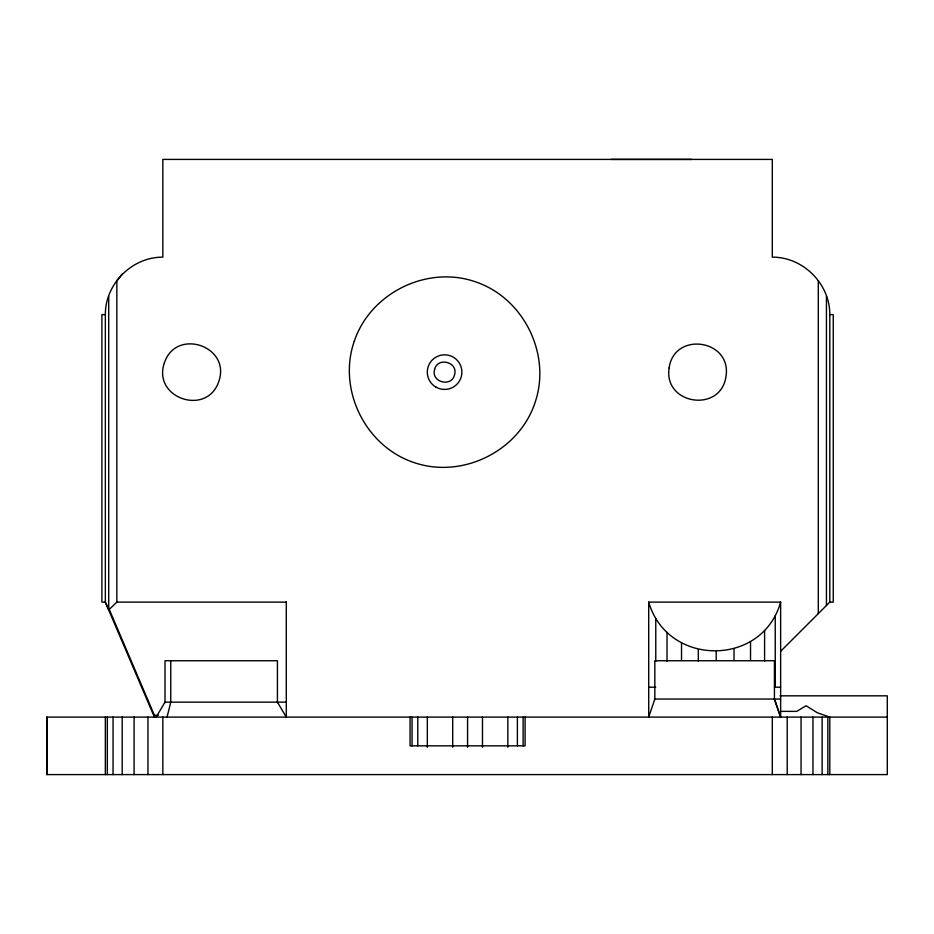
<?xml version="1.0" encoding="UTF-8"?>
<svg xmlns="http://www.w3.org/2000/svg" width="934" height="934" viewBox="0 0 934 934"><rect width="100%" height="100%" fill="white"/><g stroke="black" fill="none" stroke-linecap="round" stroke-linejoin="round"><path stroke-width="1.4" d="M108.718 608.139L154.402 715.281L154.402 717.102L105.344 602.126L105.344 314.618C105.145 283.854 132.079 256.943 162.843 257.154L162.843 159.41L772.301 159.41L772.301 257.154C803.077 256.932 830.011 283.854 829.801 314.618L829.801 602.126L780.637 651.302M167.081 717.102L170.759 702.146L170.759 660.747M654.827 699.052L648.71 717.102L648.71 602.126L780.637 602.126L780.637 717.102L774.426 699.052L774.426 660.747L654.827 660.747L654.827 699.052L780.637 699.052M648.71 602.126C667.483 666.853 762.284 667.215 780.637 602.126M156.13 717.102L165.003 702.146L286.294 702.146M122.202 273.989L116.843 280.924L116.843 602.126L108.718 609.96L105.344 602.126L101.899 602.126L101.899 314.618L105.344 314.618M829.801 314.618L833.256 314.618L833.256 602.126L829.801 602.126M116.843 602.126L286.294 602.126M648.71 687.202L655.773 687.202M774.426 687.202L780.637 687.202M780.088 695.83L887.3 695.83L887.3 774.59L46.7 774.59L46.7 717.102L887.3 717.102M780.637 711.369L796.737 711.369L806.089 705.765L817.32 712.77L829.801 717.102L829.801 774.59M154.402 715.281L158.383 715.281M277.421 702.146L286.294 717.102L286.294 601.765M774.426 699.052L780.544 717.102M827.851 717.102L827.851 774.59M826.438 296.323L826.438 605.501M822.118 717.102L822.118 774.59M818.301 280.924L818.301 613.626M812.965 717.102L812.965 774.59M801.057 717.102L801.057 774.59M787.21 717.102L787.21 774.59M775.255 615.891L775.255 687.202M772.301 717.102L772.301 774.59M764.584 630.403L764.584 660.98M750.527 641.646L750.527 660.151M734.019 648.861L734.019 660.221M716.215 651.582L716.215 660.128M698.317 649.574L698.317 661.155M691.814 159.41L611.315 159.41M681.528 643.024L681.528 660.128M667.016 632.353L667.016 661.214M655.773 618.296L655.773 661.365M525.095 717.102L525.095 745.846L410.073 745.846L410.073 717.102M523.122 717.102L523.122 745.846M517.389 717.102L517.389 745.846M507.851 717.102L507.851 747.282M482.481 717.102L482.481 747.282M467.572 717.102L467.572 747.282M452.698 717.102L452.698 747.282M427.328 717.102L427.328 747.282M417.778 717.102L417.778 745.846M412.057 717.102L412.057 745.846M277.421 702.648L277.421 660.747L165.003 660.747L165.003 702.648M162.843 717.102L162.843 774.59M147.957 717.102L147.957 774.59M134.099 717.102L134.099 774.59M122.202 717.102L122.202 774.59M113.049 717.102L113.049 774.59M108.718 296.323L108.718 610.019M107.328 717.102L107.328 774.59M105.344 717.102L105.344 774.59M46.91 717.102L46.91 774.59M669.129 367.868C663.257 404.726 720.803 413.388 726.01 376.402C731.894 339.544 674.325 330.881 669.129 367.868M434.614 369.455C430.702 382.134 451.612 387.738 454.554 374.803C458.477 362.123 437.567 356.519 434.614 369.455M164.361 362.917C152.09 398.164 207.208 416.821 218.848 381.341C231.118 346.094 176.001 327.449 164.361 362.917M354.278 341.214C337.443 389.443 365.252 446.172 413.669 462.435C461.898 479.282 518.627 451.472 534.89 403.056C551.737 354.827 523.927 298.098 475.511 281.823C427.282 264.987 370.553 292.797 354.278 341.214M435.944 387.108A17.291 17.291 0 0 0 461.886 372.129A17.291 17.291 0 0 0 435.944 357.15A17.291 17.291 0 0 0 435.944 387.108"/></g></svg>
